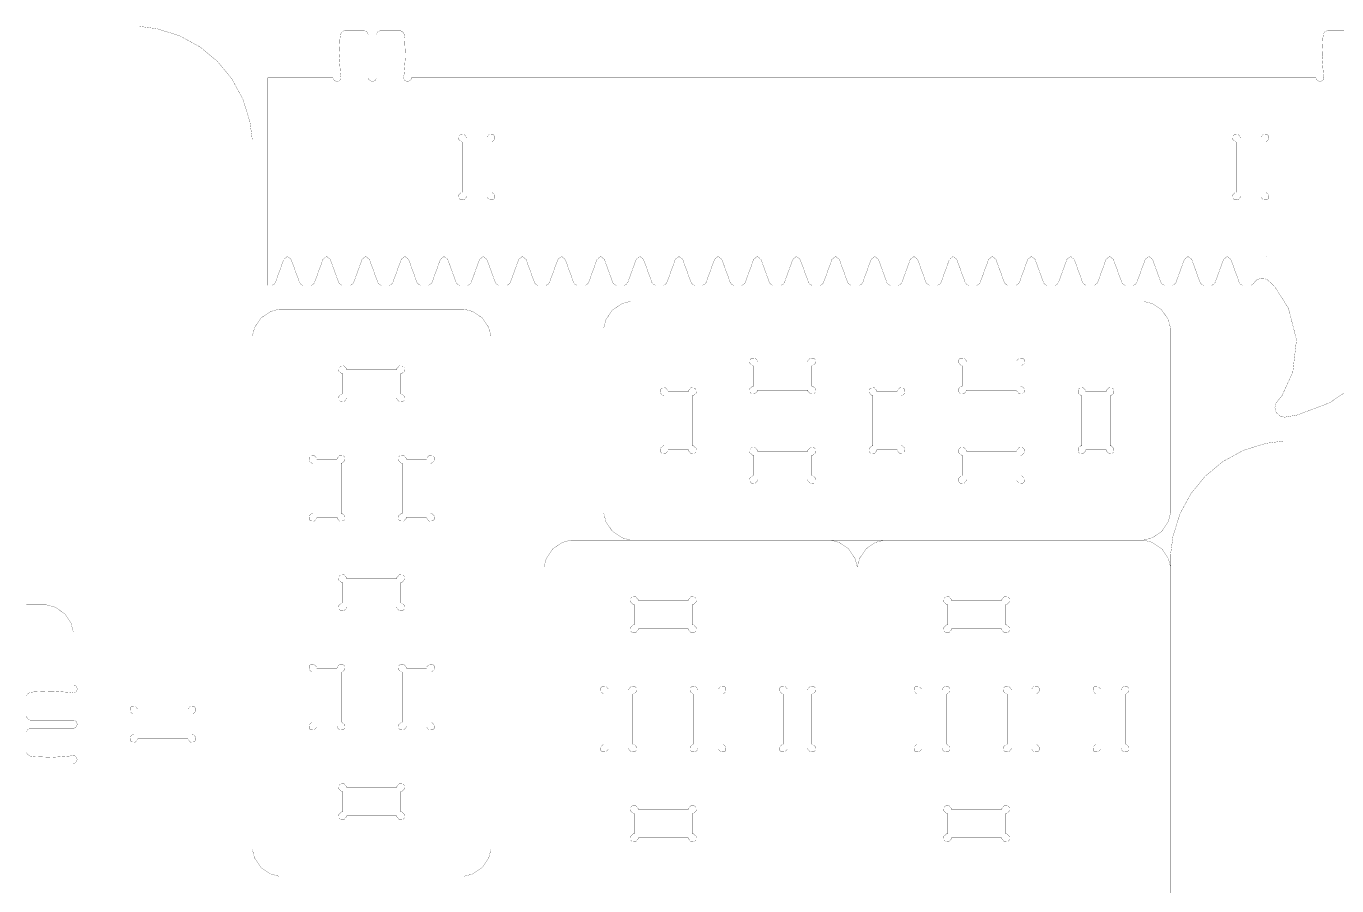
# Model space of a CAD drawing. Extents: x 0.1 to 11.9, y 0.1 to 11.9.
# Drawn here: x 0.07 to 5.56, y 8.31 to 11.91 of the extents above; entities that cross this region are included whole.
import ezdxf

# ---------------------------------------------------------------- set-up
doc = ezdxf.new("R2010")
doc.units = 0
doc.layers.get('0').update_dxf_attribs({"linetype": 'CONTINUOUS'})

msp = doc.modelspace()

# ---------------------------------------------------------------- linework, layer by layer
at = {"color": 1, "const_width": 0.00084}
for points in [[(0.067383, 11.911), (0.514214, 11.911)], [(0.067383, 11.911), (0.067383, 9.48828)], [(1.01421, 11.411), (1.01421, 11.4362), (1.00402, 11.5118), (0.974881, 11.6056), (0.928819, 11.6906), (0.867731, 11.7646), (0.793728, 11.8256), (0.708822, 11.8717), (0.614963, 11.9009), (0.539387, 11.911), (0.514214, 11.911)], [(1.38596, 11.6963), (1.38357, 11.7112), (1.37815, 11.7861), (1.38146, 11.8611), (1.38346, 11.876)], [(1.38346, 11.876), (1.38379, 11.8785), (1.38997, 11.8882), (1.39968, 11.8931), (1.40294, 11.8931)], [(1.48047, 11.8931), (1.40294, 11.8931)], [(1.48047, 11.8931), (1.48394, 11.8931), (1.49436, 11.8874), (1.50011, 11.877), (1.50011, 11.8734)], [(1.50011, 11.6963), (1.50011, 11.8734)], [(1.53358, 11.8734), (1.53358, 11.877), (1.53933, 11.8874), (1.54975, 11.8931), (1.55328, 11.8931)], [(1.53358, 11.6963), (1.53358, 11.8734)], [(1.55328, 11.8931), (1.63075, 11.8931)], [(1.63075, 11.8931), (1.63396, 11.8931), (1.64372, 11.8882), (1.64996, 11.8785), (1.65028, 11.876)], [(1.65028, 11.876), (1.65224, 11.8611), (1.65554, 11.7861), (1.65018, 11.7112), (1.64779, 11.6963)], [(5.50364, 11.6963), (5.50125, 11.7112), (5.49582, 11.7861), (5.49914, 11.8611), (5.50114, 11.876)], [(5.50114, 11.876), (5.50146, 11.8785), (5.50765, 11.8882), (5.51742, 11.8931), (5.52067, 11.8931)], [(5.59814, 11.8931), (5.52067, 11.8931)], [(1.07937, 10.8261), (1.07937, 11.6963)], [(1.07937, 11.6963), (1.35248, 11.6963)], [(1.38596, 11.6963), (1.38596, 11.6932), (1.3807, 11.6837), (1.36919, 11.6796), (1.35769, 11.6837), (1.35248, 11.6932), (1.35248, 11.6963)], [(1.53358, 11.6963), (1.53358, 11.6932), (1.52832, 11.6837), (1.51682, 11.6796), (1.50532, 11.6837), (1.50011, 11.6932), (1.50011, 11.6963)], [(1.68126, 11.6963), (1.68126, 11.6932), (1.676, 11.6837), (1.6645, 11.6796), (1.653, 11.6837), (1.64779, 11.6932), (1.64779, 11.6963)], [(1.68126, 11.6963), (5.47017, 11.6963)], [(5.50364, 11.6963), (5.50364, 11.6932), (5.49837, 11.6838), (5.48687, 11.6796), (5.47537, 11.6838), (5.47017, 11.6932), (5.47017, 11.6963)], [(1.89481, 11.4266), (1.8909, 11.4266), (1.87935, 11.437), (1.88032, 11.4525), (1.88297, 11.4551), (1.88558, 11.4578), (1.90121, 11.4588), (1.91157, 11.4472), (1.91157, 11.4433)], [(1.89481, 11.4266), (1.89481, 11.216)], [(1.91157, 11.4433), (1.99718, 11.4433)], [(1.99718, 11.4433), (1.99718, 11.4472), (2.00749, 11.4588), (2.02311, 11.4578), (2.02576, 11.4551), (2.02838, 11.4525), (2.02935, 11.437), (2.01774, 11.4266), (2.01389, 11.4266)], [(2.01389, 11.4266), (2.01389, 11.216)], [(5.13747, 11.4266), (5.13357, 11.4266), (5.12201, 11.437), (5.12299, 11.4525), (5.12565, 11.4551), (5.12825, 11.4578), (5.14388, 11.4588), (5.15424, 11.4472), (5.15424, 11.4433)], [(5.13747, 11.4266), (5.13747, 11.216)], [(5.15424, 11.4433), (5.23986, 11.4433)], [(5.23986, 11.4433), (5.23986, 11.4472), (5.25017, 11.4588), (5.26579, 11.4578), (5.26844, 11.4551), (5.27106, 11.4525), (5.27203, 11.437), (5.26042, 11.4266), (5.25657, 11.4266)], [(5.25657, 11.4266), (5.25657, 11.216)], [(1.01421, 7.88444), (1.01421, 11.411)], [(1.91157, 11.1992), (1.91157, 11.1954), (1.90121, 11.1838), (1.88558, 11.1848), (1.88297, 11.1874), (1.88032, 11.1901), (1.87935, 11.2057), (1.8909, 11.216), (1.89481, 11.216)], [(2.01389, 11.216), (2.01774, 11.216), (2.02935, 11.2057), (2.02838, 11.1901), (2.02576, 11.1874), (2.02311, 11.1848), (2.00749, 11.1838), (1.99718, 11.1954), (1.99718, 11.1992)], [(5.15424, 11.1992), (5.15424, 11.1954), (5.14388, 11.1838), (5.12825, 11.1848), (5.12565, 11.1874), (5.12299, 11.1901), (5.12201, 11.2057), (5.13357, 11.216), (5.13747, 11.216)], [(5.25657, 11.216), (5.26042, 11.216), (5.27203, 11.2057), (5.27106, 11.1901), (5.26844, 11.1874), (5.26579, 11.1848), (5.25017, 11.1838), (5.23986, 11.1954), (5.23986, 11.1992)], [(1.91157, 11.1992), (1.99718, 11.1992)], [(5.15424, 11.1992), (5.23986, 11.1992)], [(1.11111, 10.839), (1.1454, 10.9333)], [(1.1454, 10.9333), (1.146, 10.9351), (1.15956, 10.9459), (1.1614, 10.9461)], [(1.1614, 10.9461), (1.16319, 10.9459), (1.1767, 10.9351), (1.17735, 10.9333)], [(1.2117, 10.839), (1.17735, 10.9333)], [(1.27512, 10.839), (1.30946, 10.9333)], [(1.30946, 10.9333), (1.31006, 10.9351), (1.32357, 10.9459), (1.32541, 10.9461)], [(1.32541, 10.9461), (1.3272, 10.9459), (1.34077, 10.9351), (1.34142, 10.9333)], [(1.37571, 10.839), (1.34142, 10.9333)], [(1.43918, 10.839), (1.47347, 10.9333)], [(1.47347, 10.9333), (1.47407, 10.9351), (1.48763, 10.9459), (1.48947, 10.9461)], [(1.48947, 10.9461), (1.49126, 10.9459), (1.50478, 10.9351), (1.50543, 10.9333)], [(1.53976, 10.839), (1.50543, 10.9333)], [(1.60325, 10.839), (1.63753, 10.9333)], [(1.63753, 10.9333), (1.63813, 10.9351), (1.65169, 10.9459), (1.65354, 10.9461)], [(1.65354, 10.9461), (1.65533, 10.9459), (1.66883, 10.9351), (1.66949, 10.9333)], [(1.70383, 10.839), (1.66949, 10.9333)], [(1.76725, 10.839), (1.8016, 10.9333)], [(1.8016, 10.9333), (1.80219, 10.9351), (1.81569, 10.9459), (1.81754, 10.9461)], [(1.81754, 10.9461), (1.81933, 10.9459), (1.8329, 10.9351), (1.83356, 10.9333)], [(1.86783, 10.839), (1.83356, 10.9333)], [(1.93132, 10.839), (1.9656, 10.9333)], [(1.9656, 10.9333), (1.96619, 10.9351), (1.97976, 10.9459), (1.98161, 10.9461)], [(1.98161, 10.9461), (1.9834, 10.9459), (1.9969, 10.9351), (1.99756, 10.9333)], [(2.0319, 10.839), (1.99756, 10.9333)], [(2.09532, 10.839), (2.12967, 10.9333)], [(2.12967, 10.9333), (2.13026, 10.9351), (2.14378, 10.9459), (2.14561, 10.9461)], [(2.14561, 10.9461), (2.1474, 10.9459), (2.16097, 10.9351), (2.16162, 10.9333)], [(2.1959, 10.839), (2.16162, 10.9333)], [(2.25939, 10.839), (2.29372, 10.9333)], [(2.29372, 10.9333), (2.29432, 10.9351), (2.30783, 10.9459), (2.30968, 10.9461)], [(2.30968, 10.9461), (2.31147, 10.9459), (2.32503, 10.9351), (2.32568, 10.9333)], [(2.35997, 10.839), (2.32568, 10.9333)], [(2.42344, 10.839), (2.45774, 10.9333)], [(2.45774, 10.9333), (2.45833, 10.9351), (2.4719, 10.9459), (2.47374, 10.9461)], [(2.47374, 10.9461), (2.47553, 10.9459), (2.48904, 10.9351), (2.48969, 10.9333)], [(2.52403, 10.839), (2.48969, 10.9333)], [(2.58746, 10.839), (2.62181, 10.9333)], [(2.62181, 10.9333), (2.6224, 10.9351), (2.6359, 10.9459), (2.63775, 10.9461)], [(2.63775, 10.9461), (2.63954, 10.9459), (2.6531, 10.9351), (2.65375, 10.9333)], [(2.68804, 10.839), (2.65375, 10.9333)], [(2.75151, 10.839), (2.78581, 10.9333)], [(2.78581, 10.9333), (2.7864, 10.9351), (2.79997, 10.9459), (2.80181, 10.9461)], [(2.80181, 10.9461), (2.8036, 10.9459), (2.81711, 10.9351), (2.81776, 10.9333)], [(2.85211, 10.839), (2.81776, 10.9333)], [(2.91558, 10.839), (2.94988, 10.9333)], [(2.94988, 10.9333), (2.95047, 10.9351), (2.96403, 10.9459), (2.96588, 10.9461)], [(2.96588, 10.9461), (2.96767, 10.9459), (2.98118, 10.9351), (2.98182, 10.9333)], [(3.01617, 10.839), (2.98182, 10.9333)], [(3.07958, 10.839), (3.11393, 10.9333)], [(3.11393, 10.9333), (3.11453, 10.9351), (3.12804, 10.9459), (3.12989, 10.9461)], [(3.12989, 10.9461), (3.13167, 10.9459), (3.14524, 10.9351), (3.14589, 10.9333)], [(3.18018, 10.839), (3.14589, 10.9333)], [(3.24365, 10.839), (3.27794, 10.9333)], [(3.27794, 10.9333), (3.27854, 10.9351), (3.2921, 10.9459), (3.29394, 10.9461)], [(3.29394, 10.9461), (3.29574, 10.9459), (3.30925, 10.9351), (3.3099, 10.9333)], [(3.34424, 10.839), (3.3099, 10.9333)], [(3.40767, 10.839), (3.442, 10.9333)], [(3.442, 10.9333), (3.4426, 10.9351), (3.45611, 10.9459), (3.45796, 10.9461)], [(3.45796, 10.9461), (3.45975, 10.9459), (3.47331, 10.9351), (3.47396, 10.9333)], [(3.50825, 10.839), (3.47396, 10.9333)], [(3.57172, 10.839), (3.60601, 10.9333)], [(3.60601, 10.9333), (3.60661, 10.9351), (3.62017, 10.9459), (3.62201, 10.9461)], [(3.62201, 10.9461), (3.62381, 10.9459), (3.63737, 10.9351), (3.63803, 10.9333)], [(3.67231, 10.839), (3.63803, 10.9333)], [(3.73579, 10.839), (3.77007, 10.9333)], [(3.77007, 10.9333), (3.77067, 10.9351), (3.78424, 10.9459), (3.78608, 10.9461)], [(3.78608, 10.9461), (3.78787, 10.9459), (3.80138, 10.9351), (3.80203, 10.9333)], [(3.83637, 10.839), (3.80203, 10.9333)], [(3.89979, 10.839), (3.93414, 10.9333)], [(3.93414, 10.9333), (3.93474, 10.9351), (3.94824, 10.9459), (3.95008, 10.9461)], [(3.95008, 10.9461), (3.95188, 10.9459), (3.96544, 10.9351), (3.9661, 10.9333)], [(4.00038, 10.839), (3.9661, 10.9333)], [(4.06386, 10.839), (4.09814, 10.9333)], [(4.09814, 10.9333), (4.09874, 10.9351), (4.11231, 10.9459), (4.11415, 10.9461)], [(4.11415, 10.9461), (4.11594, 10.9459), (4.12944, 10.9351), (4.1301, 10.9333)], [(4.16444, 10.839), (4.1301, 10.9333)], [(4.22792, 10.839), (4.26221, 10.9333)], [(4.26221, 10.9333), (4.26281, 10.9351), (4.27636, 10.9459), (4.27821, 10.9461)], [(4.27821, 10.9461), (4.28, 10.9459), (4.29351, 10.9351), (4.29417, 10.9333)], [(4.3285, 10.839), (4.29417, 10.9333)], [(4.39193, 10.839), (4.42626, 10.9333)], [(4.42626, 10.9333), (4.42686, 10.9351), (4.44038, 10.9459), (4.44222, 10.9461)], [(4.44222, 10.9461), (4.44401, 10.9459), (4.45757, 10.9351), (4.45822, 10.9333)], [(4.49251, 10.839), (4.45822, 10.9333)], [(4.55599, 10.839), (4.59028, 10.9333)], [(4.59028, 10.9333), (4.59088, 10.9351), (4.60444, 10.9459), (4.60628, 10.9461)], [(4.60628, 10.9461), (4.60807, 10.9459), (4.62158, 10.9351), (4.62224, 10.9333)], [(4.65657, 10.839), (4.62224, 10.9333)], [(4.72, 10.839), (4.75435, 10.9333)], [(4.75435, 10.9333), (4.75493, 10.9351), (4.76844, 10.9459), (4.77029, 10.9461)], [(4.77029, 10.9461), (4.77208, 10.9459), (4.78564, 10.9351), (4.78629, 10.9333)], [(4.82058, 10.839), (4.78629, 10.9333)], [(4.88406, 10.839), (4.91835, 10.9333)], [(4.91835, 10.9333), (4.91894, 10.9351), (4.93251, 10.9459), (4.93435, 10.9461)], [(4.93435, 10.9461), (4.93614, 10.9459), (4.94971, 10.9351), (4.95036, 10.9333)], [(4.98465, 10.839), (4.95036, 10.9333)], [(5.04812, 10.839), (5.08242, 10.9333)], [(5.08242, 10.9333), (5.08301, 10.9351), (5.09657, 10.9459), (5.09842, 10.9461)], [(5.09842, 10.9461), (5.10021, 10.9459), (5.11372, 10.9351), (5.11436, 10.9333)], [(5.14871, 10.839), (5.11436, 10.9333)], [(5.2609, 10.9459), (5.2609, 10.9463)], [(5.2609, 10.9459), (5.26124, 10.946), (5.264, 10.9463), (5.26497, 10.9463)], [(5.2609, 10.9463), (5.26497, 10.9463)], [(1.09261, 10.8261), (1.07937, 10.8261)], [(1.11111, 10.839), (1.11041, 10.8371), (1.1039, 10.8297), (1.09543, 10.8261), (1.09261, 10.8261)], [(1.2302, 10.8261), (1.22732, 10.8261), (1.21886, 10.8297), (1.2124, 10.8371), (1.2117, 10.839)], [(1.25662, 10.8261), (1.2302, 10.8261)], [(1.27512, 10.839), (1.27441, 10.8371), (1.2679, 10.8297), (1.25944, 10.8261), (1.25662, 10.8261)], [(1.39421, 10.8261), (1.39139, 10.8261), (1.38292, 10.8297), (1.37641, 10.8371), (1.37571, 10.839)], [(1.42068, 10.8261), (1.39421, 10.8261)], [(1.43918, 10.839), (1.43847, 10.8371), (1.43197, 10.8297), (1.4235, 10.8261), (1.42068, 10.8261)], [(1.55826, 10.8261), (1.55539, 10.8261), (1.54693, 10.8297), (1.54047, 10.8371), (1.53976, 10.839)], [(1.58475, 10.8261), (1.55826, 10.8261)], [(1.60325, 10.839), (1.60249, 10.8371), (1.59597, 10.8297), (1.58751, 10.8261), (1.58475, 10.8261)], [(1.72233, 10.8261), (1.71946, 10.8261), (1.71099, 10.8297), (1.70454, 10.8371), (1.70383, 10.839)], [(1.74875, 10.8261), (1.72233, 10.8261)], [(1.76725, 10.839), (1.76654, 10.8371), (1.76004, 10.8297), (1.75157, 10.8261), (1.74875, 10.8261)], [(1.88633, 10.8261), (1.88351, 10.8261), (1.87506, 10.8297), (1.86854, 10.8371), (1.86783, 10.839)], [(1.91282, 10.8261), (1.88633, 10.8261)], [(1.93132, 10.839), (1.93061, 10.8371), (1.9241, 10.8297), (1.91564, 10.8261), (1.91282, 10.8261)], [(2.0504, 10.8261), (2.04753, 10.8261), (2.03907, 10.8297), (2.03261, 10.8371), (2.0319, 10.839)], [(2.07682, 10.8261), (2.0504, 10.8261)], [(2.09532, 10.839), (2.09463, 10.8371), (2.08811, 10.8297), (2.07964, 10.8261), (2.07682, 10.8261)], [(2.21442, 10.8261), (2.21158, 10.8261), (2.20313, 10.8297), (2.19661, 10.8371), (2.1959, 10.839)], [(2.24089, 10.8261), (2.21442, 10.8261)], [(2.25939, 10.839), (2.25868, 10.8371), (2.25217, 10.8297), (2.24371, 10.8261), (2.24089, 10.8261)], [(2.37847, 10.8261), (2.3756, 10.8261), (2.36714, 10.8297), (2.36068, 10.8371), (2.35997, 10.839)], [(2.40494, 10.8261), (2.37847, 10.8261)], [(2.42344, 10.839), (2.42275, 10.8371), (2.41624, 10.8297), (2.40776, 10.8261), (2.40494, 10.8261)], [(2.54254, 10.8261), (2.53965, 10.8261), (2.53119, 10.8297), (2.52474, 10.8371), (2.52403, 10.839)], [(2.56896, 10.8261), (2.54254, 10.8261)], [(2.58746, 10.839), (2.58675, 10.8371), (2.58024, 10.8297), (2.57178, 10.8261), (2.56896, 10.8261)], [(2.70654, 10.8261), (2.70372, 10.8261), (2.69526, 10.8297), (2.68875, 10.8371), (2.68804, 10.839)], [(2.73301, 10.8261), (2.70654, 10.8261)], [(2.75151, 10.839), (2.75082, 10.8371), (2.74431, 10.8297), (2.73583, 10.8261), (2.73301, 10.8261)], [(2.87061, 10.8261), (2.86774, 10.8261), (2.85926, 10.8297), (2.85281, 10.8371), (2.85211, 10.839)], [(2.89708, 10.8261), (2.87061, 10.8261)], [(2.91558, 10.839), (2.91482, 10.8371), (2.90831, 10.8297), (2.89985, 10.8261), (2.89708, 10.8261)], [(3.03461, 10.8261), (3.03179, 10.8261), (3.02333, 10.8297), (3.01687, 10.8371), (3.01617, 10.839)], [(3.06108, 10.8261), (3.03461, 10.8261)], [(3.07958, 10.839), (3.07889, 10.8371), (3.07238, 10.8297), (3.06392, 10.8261), (3.06108, 10.8261)], [(3.19868, 10.8261), (3.19586, 10.8261), (3.18739, 10.8297), (3.18087, 10.8371), (3.18018, 10.839)], [(3.22515, 10.8261), (3.19868, 10.8261)], [(3.24365, 10.839), (3.24294, 10.8371), (3.23643, 10.8297), (3.22797, 10.8261), (3.22515, 10.8261)], [(3.36274, 10.8261), (3.35986, 10.8261), (3.3514, 10.8297), (3.34494, 10.8371), (3.34424, 10.839)], [(3.38917, 10.8261), (3.36274, 10.8261)], [(3.40767, 10.839), (3.40696, 10.8371), (3.40044, 10.8297), (3.39199, 10.8261), (3.38917, 10.8261)], [(3.52675, 10.8261), (3.52393, 10.8261), (3.51546, 10.8297), (3.50896, 10.8371), (3.50825, 10.839)], [(3.55322, 10.8261), (3.52675, 10.8261)], [(3.57172, 10.839), (3.57101, 10.8371), (3.56451, 10.8297), (3.55604, 10.8261), (3.55322, 10.8261)], [(3.69081, 10.8261), (3.68793, 10.8261), (3.67947, 10.8297), (3.67301, 10.8371), (3.67231, 10.839)], [(3.71729, 10.8261), (3.69081, 10.8261)], [(3.73579, 10.839), (3.73503, 10.8371), (3.72851, 10.8297), (3.72006, 10.8261), (3.71729, 10.8261)], [(3.85487, 10.8261), (3.852, 10.8261), (3.84353, 10.8297), (3.83708, 10.8371), (3.83637, 10.839)], [(3.88129, 10.8261), (3.85487, 10.8261)], [(3.89979, 10.839), (3.89908, 10.8371), (3.89258, 10.8297), (3.88411, 10.8261), (3.88129, 10.8261)], [(4.01888, 10.8261), (4.01606, 10.8261), (4.0076, 10.8297), (4.00108, 10.8371), (4.00038, 10.839)], [(4.04536, 10.8261), (4.01888, 10.8261)], [(4.06386, 10.839), (4.06315, 10.8371), (4.05664, 10.8297), (4.04818, 10.8261), (4.04536, 10.8261)], [(4.18294, 10.8261), (4.18007, 10.8261), (4.1716, 10.8297), (4.16515, 10.8371), (4.16444, 10.839)], [(4.20942, 10.8261), (4.18294, 10.8261)], [(4.22792, 10.839), (4.22715, 10.8371), (4.22065, 10.8297), (4.21218, 10.8261), (4.20942, 10.8261)], [(4.34694, 10.8261), (4.34413, 10.8261), (4.33567, 10.8297), (4.32921, 10.8371), (4.3285, 10.839)], [(4.37343, 10.8261), (4.34694, 10.8261)], [(4.39193, 10.839), (4.39122, 10.8371), (4.38471, 10.8297), (4.37625, 10.8261), (4.37343, 10.8261)], [(4.51101, 10.8261), (4.50819, 10.8261), (4.49972, 10.8297), (4.49322, 10.8371), (4.49251, 10.839)], [(4.53749, 10.8261), (4.51101, 10.8261)], [(4.55599, 10.839), (4.55528, 10.8371), (4.54878, 10.8297), (4.54031, 10.8261), (4.53749, 10.8261)], [(4.67507, 10.8261), (4.67219, 10.8261), (4.66374, 10.8297), (4.65728, 10.8371), (4.65657, 10.839)], [(4.7015, 10.8261), (4.67507, 10.8261)], [(4.72, 10.839), (4.71929, 10.8371), (4.71278, 10.8297), (4.70432, 10.8261), (4.7015, 10.8261)], [(4.83908, 10.8261), (4.83626, 10.8261), (4.82781, 10.8297), (4.82129, 10.8371), (4.82058, 10.839)], [(4.86556, 10.8261), (4.83908, 10.8261)], [(4.88406, 10.839), (4.88336, 10.8371), (4.87685, 10.8297), (4.86838, 10.8261), (4.86556, 10.8261)], [(5.00315, 10.8261), (5.00028, 10.8261), (4.99181, 10.8297), (4.98535, 10.8371), (4.98465, 10.839)], [(5.02962, 10.8261), (5.00315, 10.8261)], [(5.04812, 10.839), (5.04736, 10.8371), (5.04085, 10.8297), (5.03239, 10.8261), (5.02962, 10.8261)], [(5.16721, 10.8261), (5.16433, 10.8261), (5.15587, 10.8297), (5.14942, 10.8371), (5.14871, 10.839)], [(5.19363, 10.8261), (5.16721, 10.8261)], [(5.21072, 10.836), (5.20985, 10.8345), (5.19764, 10.8261), (5.19363, 10.8261)], [(5.21072, 10.836), (5.21289, 10.8398), (5.22299, 10.8492), (5.23904, 10.8554), (5.25624, 10.8542), (5.26867, 10.8482), (5.27186, 10.8452)], [(5.27186, 10.8452), (5.2971, 10.8216), (5.35471, 10.731), (5.38883, 10.5987), (5.37326, 10.4631), (5.32872, 10.3655), (5.30701, 10.3385)], [(5.88385, 10.7634), (5.87099, 10.7174), (5.80615, 10.5866), (5.68474, 10.4411), (5.528, 10.3347), (5.39144, 10.2832), (5.3444, 10.275)], [(1.13921, 10.7264), (1.12701, 10.7264), (1.09055, 10.7166), (1.05084, 10.6898), (1.02403, 10.6501), (1.01421, 10.6136), (1.01421, 10.6014)], [(1.13921, 10.7264), (1.88921, 10.7264)], [(2.01421, 10.6014), (2.01421, 10.6136), (2.00439, 10.6501), (1.9776, 10.6898), (1.93787, 10.7166), (1.90136, 10.7264), (1.88921, 10.7264)], [(2.61117, 10.7594), (2.59896, 10.7594), (2.5625, 10.7496), (2.52279, 10.7228), (2.49599, 10.6831), (2.48617, 10.6467), (2.48617, 10.6344)], [(2.61117, 10.7594), (4.73617, 10.7594)], [(4.86117, 10.6344), (4.86117, 10.6467), (4.85135, 10.6831), (4.82454, 10.7228), (4.78483, 10.7496), (4.74832, 10.7594), (4.73617, 10.7594)], [(2.01421, 8.4764), (2.01421, 10.6014)], [(2.48617, 10.6344), (2.48617, 9.88444)], [(4.86117, 10.6344), (4.86117, 9.88444)], [(1.4089, 10.4734), (1.4089, 10.4773), (1.39854, 10.4889), (1.38292, 10.4879), (1.38032, 10.4852), (1.37766, 10.4826), (1.37668, 10.4671), (1.38829, 10.4567), (1.39219, 10.4567)], [(1.63629, 10.4567), (1.64014, 10.4567), (1.65169, 10.4671), (1.65072, 10.4826), (1.64811, 10.4852), (1.64546, 10.4879), (1.62983, 10.4889), (1.61951, 10.4773), (1.61951, 10.4734)], [(3.13086, 10.5065), (3.13086, 10.5104), (3.1205, 10.522), (3.10487, 10.5209), (3.10226, 10.5183), (3.09961, 10.5157), (3.09864, 10.5001), (3.11025, 10.4898), (3.11415, 10.4898)], [(3.11415, 10.4898), (3.11415, 10.4041)], [(3.34147, 10.5065), (3.13086, 10.5065)], [(3.35824, 10.4898), (3.36208, 10.4898), (3.37364, 10.5001), (3.37267, 10.5157), (3.37007, 10.5183), (3.3674, 10.5209), (3.35178, 10.522), (3.34147, 10.5104), (3.34147, 10.5065)], [(3.35824, 10.4898), (3.35824, 10.4041)], [(4.00586, 10.5065), (4.00586, 10.5104), (3.9955, 10.522), (3.97987, 10.5209), (3.97726, 10.5183), (3.97461, 10.5157), (3.97364, 10.5001), (3.98525, 10.4898), (3.98915, 10.4898)], [(3.98915, 10.4898), (3.98915, 10.4041)], [(4.21647, 10.5065), (4.00586, 10.5065)], [(4.23324, 10.4898), (4.23708, 10.4898), (4.24864, 10.5001), (4.24767, 10.5157), (4.24507, 10.5183), (4.2424, 10.5209), (4.22678, 10.522), (4.21647, 10.5104), (4.21647, 10.5065)], [(4.23324, 10.4898), (4.23324, 10.4041)], [(1.39219, 10.4567), (1.39219, 10.3711)], [(1.61951, 10.4734), (1.4089, 10.4734)], [(1.63629, 10.4567), (1.63629, 10.3711)], [(2.75586, 10.3815), (2.75586, 10.3854), (2.7455, 10.397), (2.72987, 10.3959), (2.72726, 10.3933), (2.72461, 10.3907), (2.72364, 10.3751), (2.73525, 10.3648), (2.73915, 10.3648)], [(2.84147, 10.3815), (2.75586, 10.3815)], [(2.85824, 10.3648), (2.86208, 10.3648), (2.87364, 10.3751), (2.87267, 10.3907), (2.87007, 10.3933), (2.8674, 10.3959), (2.85178, 10.397), (2.84147, 10.3854), (2.84147, 10.3815)], [(3.11415, 10.4041), (3.11025, 10.4041), (3.09864, 10.3938), (3.09961, 10.3782), (3.10226, 10.3755), (3.10487, 10.3729), (3.1205, 10.372), (3.13086, 10.3835), (3.13086, 10.3874)], [(3.34147, 10.3874), (3.13086, 10.3874)], [(3.34147, 10.3874), (3.34147, 10.3835), (3.35178, 10.372), (3.3674, 10.3729), (3.37007, 10.3755), (3.37267, 10.3782), (3.37364, 10.3938), (3.36208, 10.4041), (3.35824, 10.4041)], [(3.63086, 10.3815), (3.63086, 10.3854), (3.6205, 10.397), (3.60487, 10.3959), (3.60226, 10.3933), (3.59961, 10.3907), (3.59864, 10.3751), (3.61025, 10.3648), (3.61415, 10.3648)], [(3.71647, 10.3815), (3.63086, 10.3815)], [(3.73324, 10.3648), (3.73708, 10.3648), (3.74864, 10.3751), (3.74767, 10.3907), (3.74507, 10.3933), (3.7424, 10.3959), (3.72678, 10.397), (3.71647, 10.3854), (3.71647, 10.3815)], [(3.98915, 10.4041), (3.98525, 10.4041), (3.97364, 10.3938), (3.97461, 10.3782), (3.97726, 10.3755), (3.97987, 10.3729), (3.9955, 10.372), (4.00586, 10.3835), (4.00586, 10.3874)], [(4.21647, 10.3874), (4.00586, 10.3874)], [(4.21647, 10.3874), (4.21647, 10.3835), (4.22678, 10.372), (4.2424, 10.3729), (4.24507, 10.3755), (4.24767, 10.3782), (4.24864, 10.3938), (4.23708, 10.4041), (4.23324, 10.4041)], [(4.50586, 10.3815), (4.50586, 10.3854), (4.4955, 10.397), (4.47987, 10.3959), (4.47726, 10.3933), (4.47461, 10.3907), (4.47364, 10.3751), (4.48525, 10.3648), (4.48915, 10.3648)], [(4.59147, 10.3815), (4.50586, 10.3815)], [(4.60824, 10.3648), (4.61208, 10.3648), (4.62364, 10.3751), (4.62267, 10.3907), (4.62007, 10.3933), (4.6174, 10.3959), (4.60178, 10.397), (4.59147, 10.3854), (4.59147, 10.3815)], [(1.39219, 10.3711), (1.38829, 10.3711), (1.37668, 10.3608), (1.37766, 10.3452), (1.38032, 10.3425), (1.38292, 10.3399), (1.39854, 10.3389), (1.4089, 10.3505), (1.4089, 10.3543)], [(1.61951, 10.3543), (1.4089, 10.3543)], [(1.61951, 10.3543), (1.61951, 10.3505), (1.62983, 10.3389), (1.64546, 10.3399), (1.64811, 10.3425), (1.65072, 10.3452), (1.65169, 10.3608), (1.64014, 10.3711), (1.63629, 10.3711)], [(2.73915, 10.1541), (2.73915, 10.3648)], [(2.85824, 10.1541), (2.85824, 10.3648)], [(3.61415, 10.1541), (3.61415, 10.3648)], [(3.73324, 10.1541), (3.73324, 10.3648)], [(4.48915, 10.1541), (4.48915, 10.3648)], [(4.60824, 10.1541), (4.60824, 10.3648)], [(5.3444, 10.275), (5.33865, 10.274), (5.32021, 10.2783), (5.30371, 10.2938), (5.29818, 10.3158), (5.30339, 10.334), (5.30701, 10.3385)], [(4.86117, 9.67464), (4.86117, 9.69987), (4.87131, 9.77544), (4.90044, 9.86931), (4.9465, 9.95421), (5.0076, 10.0282), (5.0816, 10.0893), (5.1665, 10.1354), (5.26036, 10.1645), (5.33594, 10.1746), (5.36117, 10.1746)], [(5.808, 10.1746), (5.36117, 10.1746)], [(1.28391, 10.0984), (1.28391, 10.1023), (1.27355, 10.1139), (1.25792, 10.1129), (1.25532, 10.1102), (1.25266, 10.1076), (1.25168, 10.0921), (1.26329, 10.0817), (1.2672, 10.0817)], [(1.38628, 10.0817), (1.39014, 10.0817), (1.40169, 10.0921), (1.40072, 10.1076), (1.39811, 10.1102), (1.39546, 10.1129), (1.37983, 10.1139), (1.36952, 10.1023), (1.36952, 10.0984)], [(1.6589, 10.0984), (1.6589, 10.1023), (1.64854, 10.1139), (1.63292, 10.1129), (1.63032, 10.1102), (1.62765, 10.1076), (1.62668, 10.0921), (1.63829, 10.0817), (1.64219, 10.0817)], [(1.76129, 10.0817), (1.76514, 10.0817), (1.77669, 10.0921), (1.77572, 10.1076), (1.77311, 10.1102), (1.77046, 10.1129), (1.75483, 10.1139), (1.74451, 10.1023), (1.74451, 10.0984)], [(2.73915, 10.1541), (2.73525, 10.1541), (2.72364, 10.1438), (2.72461, 10.1282), (2.72726, 10.1255), (2.72987, 10.1229), (2.7455, 10.122), (2.75586, 10.1335), (2.75586, 10.1374)], [(2.84147, 10.1374), (2.75586, 10.1374)], [(2.84147, 10.1374), (2.84147, 10.1335), (2.85178, 10.122), (2.8674, 10.1229), (2.87007, 10.1255), (2.87267, 10.1282), (2.87364, 10.1438), (2.86208, 10.1541), (2.85824, 10.1541)], [(3.13086, 10.1315), (3.13086, 10.1354), (3.1205, 10.147), (3.10487, 10.1459), (3.10226, 10.1433), (3.09961, 10.1407), (3.09864, 10.1251), (3.11025, 10.1148), (3.11415, 10.1148)], [(3.11415, 10.1148), (3.11415, 10.0291)], [(3.34147, 10.1315), (3.13086, 10.1315)], [(3.35824, 10.1148), (3.36208, 10.1148), (3.37364, 10.1251), (3.37267, 10.1407), (3.37007, 10.1433), (3.3674, 10.1459), (3.35178, 10.147), (3.34147, 10.1354), (3.34147, 10.1315)], [(3.35824, 10.1148), (3.35824, 10.0291)], [(3.61415, 10.1541), (3.61025, 10.1541), (3.59864, 10.1438), (3.59961, 10.1282), (3.60226, 10.1255), (3.60487, 10.1229), (3.6205, 10.122), (3.63086, 10.1335), (3.63086, 10.1374)], [(3.71647, 10.1374), (3.63086, 10.1374)], [(3.71647, 10.1374), (3.71647, 10.1335), (3.72678, 10.122), (3.7424, 10.1229), (3.74507, 10.1255), (3.74767, 10.1282), (3.74864, 10.1438), (3.73708, 10.1541), (3.73324, 10.1541)], [(4.00586, 10.1315), (4.00586, 10.1354), (3.9955, 10.147), (3.97987, 10.1459), (3.97726, 10.1433), (3.97461, 10.1407), (3.97364, 10.1251), (3.98525, 10.1148), (3.98915, 10.1148)], [(3.98915, 10.1148), (3.98915, 10.0291)], [(4.21647, 10.1315), (4.00586, 10.1315)], [(4.23324, 10.1148), (4.23708, 10.1148), (4.24864, 10.1251), (4.24767, 10.1407), (4.24507, 10.1433), (4.2424, 10.1459), (4.22678, 10.147), (4.21647, 10.1354), (4.21647, 10.1315)], [(4.23324, 10.1148), (4.23324, 10.0291)], [(4.48915, 10.1541), (4.48525, 10.1541), (4.47364, 10.1438), (4.47461, 10.1282), (4.47726, 10.1255), (4.47987, 10.1229), (4.4955, 10.122), (4.50586, 10.1335), (4.50586, 10.1374)], [(4.59147, 10.1374), (4.50586, 10.1374)], [(4.59147, 10.1374), (4.59147, 10.1335), (4.60178, 10.122), (4.6174, 10.1229), (4.62007, 10.1255), (4.62267, 10.1282), (4.62364, 10.1438), (4.61208, 10.1541), (4.60824, 10.1541)], [(1.2672, 10.0817), (1.2672, 9.8711)], [(1.28391, 10.0984), (1.36952, 10.0984)], [(1.38628, 10.0817), (1.38628, 9.8711)], [(1.64219, 10.0817), (1.64219, 9.8711)], [(1.6589, 10.0984), (1.74451, 10.0984)], [(1.76129, 10.0817), (1.76129, 9.8711)], [(3.11415, 10.0291), (3.11025, 10.0291), (3.09864, 10.0188), (3.09961, 10.0032), (3.10226, 10.0005), (3.10487, 9.99794), (3.1205, 9.99696), (3.13086, 10.0085), (3.13086, 10.0124)], [(3.34147, 10.0124), (3.13086, 10.0124)], [(3.34147, 10.0124), (3.34147, 10.0085), (3.35178, 9.99696), (3.3674, 9.99794), (3.37007, 10.0005), (3.37267, 10.0032), (3.37364, 10.0188), (3.36208, 10.0291), (3.35824, 10.0291)], [(3.98915, 10.0291), (3.98525, 10.0291), (3.97364, 10.0188), (3.97461, 10.0032), (3.97726, 10.0005), (3.97987, 9.99794), (3.9955, 9.99696), (4.00586, 10.0085), (4.00586, 10.0124)], [(4.21647, 10.0124), (4.00586, 10.0124)], [(4.21647, 10.0124), (4.21647, 10.0085), (4.22678, 9.99696), (4.2424, 9.99794), (4.24507, 10.0005), (4.24767, 10.0032), (4.24864, 10.0188), (4.23708, 10.0291), (4.23324, 10.0291)], [(2.48617, 9.88444), (2.48617, 9.87229), (2.49599, 9.83578), (2.52279, 9.79606), (2.5625, 9.76926), (2.59896, 9.75944), (2.61117, 9.75944)], [(4.73617, 9.75944), (4.74832, 9.75944), (4.78483, 9.76926), (4.82454, 9.79606), (4.85135, 9.83578), (4.86117, 9.87229), (4.86117, 9.88444)], [(1.2672, 9.8711), (1.26329, 9.8711), (1.25168, 9.86079), (1.25266, 9.84517), (1.25532, 9.8425), (1.25792, 9.8399), (1.27355, 9.83892), (1.28391, 9.85047), (1.28391, 9.85433)], [(1.28391, 9.85433), (1.36952, 9.85433)], [(1.36952, 9.85433), (1.36952, 9.85047), (1.37983, 9.83892), (1.39546, 9.8399), (1.39811, 9.8425), (1.40072, 9.84517), (1.40169, 9.86079), (1.39014, 9.8711), (1.38628, 9.8711)], [(1.64219, 9.8711), (1.63829, 9.8711), (1.62668, 9.86079), (1.62765, 9.84517), (1.63032, 9.8425), (1.63292, 9.8399), (1.64854, 9.83892), (1.6589, 9.85047), (1.6589, 9.85433)], [(1.6589, 9.85433), (1.74451, 9.85433)], [(1.74451, 9.85433), (1.74451, 9.85047), (1.75483, 9.83892), (1.77046, 9.8399), (1.77311, 9.8425), (1.77572, 9.84517), (1.77669, 9.86079), (1.76514, 9.8711), (1.76129, 9.8711)], [(2.36117, 9.75944), (2.34896, 9.75944), (2.3125, 9.74963), (2.27279, 9.72282), (2.24599, 9.68311), (2.23617, 9.64665), (2.23617, 9.63444)], [(2.36117, 9.75944), (2.61117, 9.75944)], [(2.61117, 9.75944), (4.73617, 9.75944)], [(3.54867, 9.63444), (3.54867, 9.64665), (3.53885, 9.68311), (3.51204, 9.72282), (3.47233, 9.74963), (3.43582, 9.75944), (3.42367, 9.75944)], [(3.67367, 9.75944), (3.66146, 9.75944), (3.625, 9.74963), (3.58529, 9.72282), (3.55849, 9.68311), (3.54867, 9.64665), (3.54867, 9.63444)], [(4.86117, 9.63444), (4.86117, 9.64665), (4.85135, 9.68311), (4.82454, 9.72282), (4.78483, 9.74963), (4.74832, 9.75944), (4.73617, 9.75944)], [(4.86117, 6.14811), (4.86117, 9.67464)], [(1.4089, 9.59842), (1.4089, 9.60232), (1.39854, 9.61393), (1.38292, 9.6129), (1.38032, 9.61025), (1.37766, 9.60764), (1.37668, 9.59207), (1.38829, 9.58171), (1.39219, 9.58171)], [(1.63629, 9.58171), (1.64014, 9.58171), (1.65169, 9.59207), (1.65072, 9.60764), (1.64811, 9.61025), (1.64546, 9.6129), (1.62983, 9.61393), (1.61951, 9.60232), (1.61951, 9.59842)], [(2.23617, 9.63444), (2.23617, 7.50944)], [(3.54867, 9.63444), (3.54867, 7.50944)], [(1.39219, 9.58171), (1.39219, 9.4961)], [(1.61951, 9.59842), (1.4089, 9.59842)], [(1.63629, 9.58171), (1.63629, 9.4961)], [(2.63086, 9.50646), (2.63086, 9.51036), (2.6205, 9.52197), (2.60487, 9.52094), (2.60226, 9.51828), (2.59961, 9.51568), (2.59864, 9.50011), (2.61025, 9.48975), (2.61415, 9.48975)], [(2.84147, 9.50646), (2.63086, 9.50646)], [(2.85824, 9.48975), (2.86208, 9.48975), (2.87364, 9.50011), (2.87267, 9.51568), (2.87007, 9.51828), (2.8674, 9.52094), (2.85178, 9.52197), (2.84147, 9.51036), (2.84147, 9.50646)], [(3.94336, 9.50646), (3.94336, 9.51036), (3.933, 9.52197), (3.91737, 9.52094), (3.91476, 9.51828), (3.91211, 9.51568), (3.91114, 9.50011), (3.92275, 9.48975), (3.92665, 9.48975)], [(4.15397, 9.50646), (3.94336, 9.50646)], [(4.17074, 9.48975), (4.17458, 9.48975), (4.18614, 9.50011), (4.18517, 9.51568), (4.18257, 9.51828), (4.1799, 9.52094), (4.16428, 9.52197), (4.15397, 9.51036), (4.15397, 9.50646)], [(0.067383, 9.48828), (0.139214, 9.48828)], [(0.264214, 9.36328), (0.264214, 9.37549), (0.254394, 9.41194), (0.227593, 9.45167), (0.187879, 9.47846), (0.151367, 9.48828), (0.139214, 9.48828)], [(1.39219, 9.4961), (1.38829, 9.4961), (1.37668, 9.48579), (1.37766, 9.47017), (1.38032, 9.4675), (1.38292, 9.4649), (1.39854, 9.46392), (1.4089, 9.47547), (1.4089, 9.47933)], [(1.61951, 9.47933), (1.4089, 9.47933)], [(1.61951, 9.47933), (1.61951, 9.47547), (1.62983, 9.46392), (1.64546, 9.4649), (1.64811, 9.4675), (1.65072, 9.47017), (1.65169, 9.48579), (1.64014, 9.4961), (1.63629, 9.4961)], [(2.61415, 9.48975), (2.61415, 9.40414)], [(2.85824, 9.48975), (2.85824, 9.40414)], [(3.92665, 9.48975), (3.92665, 9.40414)], [(4.17074, 9.48975), (4.17074, 9.40414)], [(2.61415, 9.40414), (2.61025, 9.40414), (2.59864, 9.39382), (2.59961, 9.37819), (2.60226, 9.37554), (2.60487, 9.37294), (2.6205, 9.37196), (2.63086, 9.38351), (2.63086, 9.38737)], [(2.84147, 9.38737), (2.84147, 9.38351), (2.85178, 9.37196), (2.8674, 9.37294), (2.87007, 9.37554), (2.87267, 9.37819), (2.87364, 9.39382), (2.86208, 9.40414), (2.85824, 9.40414)], [(3.92665, 9.40414), (3.92275, 9.40414), (3.91114, 9.39382), (3.91211, 9.37819), (3.91476, 9.37554), (3.91737, 9.37294), (3.933, 9.37196), (3.94336, 9.38351), (3.94336, 9.38737)], [(4.15397, 9.38737), (4.15397, 9.38351), (4.16428, 9.37196), (4.1799, 9.37294), (4.18257, 9.37554), (4.18517, 9.37819), (4.18614, 9.39382), (4.17458, 9.40414), (4.17074, 9.40414)], [(0.264214, 9.36328), (0.264214, 9.15261)], [(2.84147, 9.38737), (2.63086, 9.38737)], [(4.15397, 9.38737), (3.94336, 9.38737)], [(1.28391, 9.22342), (1.28391, 9.22732), (1.27355, 9.23893), (1.25792, 9.2379), (1.25532, 9.23525), (1.25266, 9.23264), (1.25168, 9.21707), (1.26329, 9.20671), (1.2672, 9.20671)], [(1.38628, 9.20671), (1.39014, 9.20671), (1.40169, 9.21707), (1.40072, 9.23264), (1.39811, 9.23525), (1.39546, 9.2379), (1.37983, 9.23893), (1.36952, 9.22732), (1.36952, 9.22342)], [(1.6589, 9.22342), (1.6589, 9.22732), (1.64854, 9.23893), (1.63292, 9.2379), (1.63032, 9.23525), (1.62765, 9.23264), (1.62668, 9.21707), (1.63829, 9.20671), (1.64219, 9.20671)], [(1.76129, 9.20671), (1.76514, 9.20671), (1.77669, 9.21707), (1.77572, 9.23264), (1.77311, 9.23525), (1.77046, 9.2379), (1.75483, 9.23893), (1.74451, 9.22732), (1.74451, 9.22342)], [(1.2672, 9.20671), (1.2672, 8.9961)], [(1.28391, 9.22342), (1.36952, 9.22342)], [(1.38628, 9.20671), (1.38628, 8.9961)], [(1.64219, 9.20671), (1.64219, 8.9961)], [(1.6589, 9.22342), (1.74451, 9.22342)], [(1.76129, 9.20671), (1.76129, 8.9961)], [(0.084473, 9.12169), (0.082031, 9.12136), (0.072266, 9.11518), (0.067383, 9.10542), (0.067383, 9.10215)], [(0.264214, 9.11919), (0.249349, 9.12158), (0.174425, 9.12701), (0.099392, 9.12369), (0.084473, 9.12169)], [(0.264214, 9.11919), (0.267307, 9.11919), (0.276747, 9.12446), (0.280925, 9.1359), (0.276747, 9.1474), (0.267307, 9.15261), (0.264214, 9.15261)], [(2.50586, 9.13146), (2.50586, 9.13536), (2.4955, 9.14697), (2.47987, 9.14594), (2.47726, 9.14328), (2.47461, 9.14068), (2.47364, 9.12511), (2.48525, 9.11475), (2.48915, 9.11475)], [(2.48915, 8.90414), (2.48915, 9.11475)], [(2.59147, 9.13146), (2.50586, 9.13146)], [(2.60824, 9.11475), (2.61208, 9.11475), (2.62364, 9.12511), (2.62267, 9.14068), (2.62007, 9.14328), (2.6174, 9.14594), (2.60178, 9.14697), (2.59147, 9.13536), (2.59147, 9.13146)], [(2.60824, 8.90414), (2.60824, 9.11475)], [(2.88086, 9.13146), (2.88086, 9.13536), (2.8705, 9.14697), (2.85487, 9.14594), (2.85226, 9.14328), (2.84961, 9.14068), (2.84864, 9.12511), (2.86025, 9.11475), (2.86415, 9.11475)], [(2.86415, 8.90414), (2.86415, 9.11475)], [(2.96647, 9.13146), (2.88086, 9.13146)], [(2.98324, 9.11475), (2.98708, 9.11475), (2.99864, 9.12511), (2.99767, 9.14068), (2.99507, 9.14328), (2.9924, 9.14594), (2.97678, 9.14697), (2.96647, 9.13536), (2.96647, 9.13146)], [(2.98324, 8.90414), (2.98324, 9.11475)], [(3.25586, 9.13146), (3.25586, 9.13536), (3.2455, 9.14697), (3.22987, 9.14594), (3.22726, 9.14328), (3.22461, 9.14068), (3.22364, 9.12511), (3.23525, 9.11475), (3.23915, 9.11475)], [(3.23915, 8.90414), (3.23915, 9.11475)], [(3.34147, 9.13146), (3.25586, 9.13146)], [(3.35824, 9.11475), (3.36208, 9.11475), (3.37364, 9.12511), (3.37267, 9.14068), (3.37007, 9.14328), (3.3674, 9.14594), (3.35178, 9.14697), (3.34147, 9.13536), (3.34147, 9.13146)], [(3.35824, 8.90414), (3.35824, 9.11475)], [(3.81836, 9.13146), (3.81836, 9.13536), (3.808, 9.14697), (3.79237, 9.14594), (3.78976, 9.14328), (3.78711, 9.14068), (3.78614, 9.12511), (3.79775, 9.11475), (3.80165, 9.11475)], [(3.80165, 8.90414), (3.80165, 9.11475)], [(3.90397, 9.13146), (3.81836, 9.13146)], [(3.92074, 9.11475), (3.92458, 9.11475), (3.93614, 9.12511), (3.93517, 9.14068), (3.93257, 9.14328), (3.9299, 9.14594), (3.91428, 9.14697), (3.90397, 9.13536), (3.90397, 9.13146)], [(3.92074, 8.90414), (3.92074, 9.11475)], [(4.19336, 9.13146), (4.19336, 9.13536), (4.183, 9.14697), (4.16737, 9.14594), (4.16476, 9.14328), (4.16211, 9.14068), (4.16114, 9.12511), (4.17275, 9.11475), (4.17665, 9.11475)], [(4.17665, 8.90414), (4.17665, 9.11475)], [(4.27897, 9.13146), (4.19336, 9.13146)], [(4.29574, 9.11475), (4.29958, 9.11475), (4.31114, 9.12511), (4.31017, 9.14068), (4.30757, 9.14328), (4.3049, 9.14594), (4.28928, 9.14697), (4.27897, 9.13536), (4.27897, 9.13146)], [(4.29574, 8.90414), (4.29574, 9.11475)], [(4.56836, 9.13146), (4.56836, 9.13536), (4.558, 9.14697), (4.54237, 9.14594), (4.53976, 9.14328), (4.53711, 9.14068), (4.53614, 9.12511), (4.54775, 9.11475), (4.55165, 9.11475)], [(4.55165, 8.90414), (4.55165, 9.11475)], [(4.65397, 9.13146), (4.56836, 9.13146)], [(4.67074, 9.11475), (4.67458, 9.11475), (4.68614, 9.12511), (4.68517, 9.14068), (4.68257, 9.14328), (4.6799, 9.14594), (4.66428, 9.14697), (4.65397, 9.13536), (4.65397, 9.13146)], [(4.67074, 8.90414), (4.67074, 9.11475)], [(0.067383, 9.02468), (0.067383, 9.10215)], [(0.533908, 9.04779), (0.533908, 9.05171), (0.523546, 9.06332), (0.507975, 9.06228), (0.505371, 9.05963), (0.502713, 9.05701), (0.501682, 9.04144), (0.513292, 9.03108), (0.517199, 9.03108)], [(0.761285, 9.03108), (0.765136, 9.03108), (0.776693, 9.04144), (0.775717, 9.05701), (0.773113, 9.05963), (0.770454, 9.06228), (0.754829, 9.06332), (0.744521, 9.05171), (0.744521, 9.04779)], [(0.067383, 9.02468), (0.067383, 9.02121), (0.073134, 9.01079), (0.08355, 9.00499), (0.087077, 9.00499)], [(0.264214, 9.00499), (0.087077, 9.00499)], [(0.264214, 8.97151), (0.267307, 8.97151), (0.276747, 8.97678), (0.280925, 8.98828), (0.276747, 8.99978), (0.267307, 9.00499), (0.264214, 9.00499)], [(0.517199, 8.94547), (0.517199, 9.03108)], [(0.744521, 9.04779), (0.533908, 9.04779)], [(0.761285, 8.94547), (0.761285, 9.03108)], [(0.087077, 8.97151), (0.08355, 8.97151), (0.073134, 8.96576), (0.067383, 8.95535), (0.067383, 8.95187)], [(0.067383, 8.95187), (0.067383, 8.87435)], [(0.264214, 8.97151), (0.087077, 8.97151)], [(1.2672, 8.9961), (1.26329, 8.9961), (1.25168, 8.98579), (1.25266, 8.97017), (1.25532, 8.9675), (1.25792, 8.9649), (1.27355, 8.96392), (1.28391, 8.97547), (1.28391, 8.97933)], [(1.28391, 8.97933), (1.36952, 8.97933)], [(1.36952, 8.97933), (1.36952, 8.97547), (1.37983, 8.96392), (1.39546, 8.9649), (1.39811, 8.9675), (1.40072, 8.97017), (1.40169, 8.98579), (1.39014, 8.9961), (1.38628, 8.9961)], [(1.64219, 8.9961), (1.63829, 8.9961), (1.62668, 8.98579), (1.62765, 8.97017), (1.63032, 8.9675), (1.63292, 8.9649), (1.64854, 8.96392), (1.6589, 8.97547), (1.6589, 8.97933)], [(1.6589, 8.97933), (1.74451, 8.97933)], [(1.74451, 8.97933), (1.74451, 8.97547), (1.75483, 8.96392), (1.77046, 8.9649), (1.77311, 8.9675), (1.77572, 8.97017), (1.77669, 8.98579), (1.76514, 8.9961), (1.76129, 8.9961)], [(0.517199, 8.94547), (0.513292, 8.94547), (0.501682, 8.93517), (0.502713, 8.91954), (0.505371, 8.91689), (0.507975, 8.91428), (0.523546, 8.91331), (0.533908, 8.92486), (0.533908, 8.92871)], [(0.744521, 8.92871), (0.533908, 8.92871)], [(0.744521, 8.92871), (0.744521, 8.92486), (0.754829, 8.91331), (0.770454, 8.91428), (0.773113, 8.91689), (0.775717, 8.91954), (0.776693, 8.93517), (0.765136, 8.94547), (0.761285, 8.94547)], [(2.48915, 8.90414), (2.48525, 8.90414), (2.47364, 8.89382), (2.47461, 8.87819), (2.47726, 8.87554), (2.47987, 8.87294), (2.4955, 8.87196), (2.50586, 8.88351), (2.50586, 8.88737)], [(2.59147, 8.88737), (2.59147, 8.88351), (2.60178, 8.87196), (2.6174, 8.87294), (2.62007, 8.87554), (2.62267, 8.87819), (2.62364, 8.89382), (2.61208, 8.90414), (2.60824, 8.90414)], [(2.86415, 8.90414), (2.86025, 8.90414), (2.84864, 8.89382), (2.84961, 8.87819), (2.85226, 8.87554), (2.85487, 8.87294), (2.8705, 8.87196), (2.88086, 8.88351), (2.88086, 8.88737)], [(2.96647, 8.88737), (2.96647, 8.88351), (2.97678, 8.87196), (2.9924, 8.87294), (2.99507, 8.87554), (2.99767, 8.87819), (2.99864, 8.89382), (2.98708, 8.90414), (2.98324, 8.90414)], [(3.23915, 8.90414), (3.23525, 8.90414), (3.22364, 8.89382), (3.22461, 8.87819), (3.22726, 8.87554), (3.22987, 8.87294), (3.2455, 8.87196), (3.25586, 8.88351), (3.25586, 8.88737)], [(3.34147, 8.88737), (3.34147, 8.88351), (3.35178, 8.87196), (3.3674, 8.87294), (3.37007, 8.87554), (3.37267, 8.87819), (3.37364, 8.89382), (3.36208, 8.90414), (3.35824, 8.90414)], [(3.80165, 8.90414), (3.79775, 8.90414), (3.78614, 8.89382), (3.78711, 8.87819), (3.78976, 8.87554), (3.79237, 8.87294), (3.808, 8.87196), (3.81836, 8.88351), (3.81836, 8.88737)], [(3.90397, 8.88737), (3.90397, 8.88351), (3.91428, 8.87196), (3.9299, 8.87294), (3.93257, 8.87554), (3.93517, 8.87819), (3.93614, 8.89382), (3.92458, 8.90414), (3.92074, 8.90414)], [(4.17665, 8.90414), (4.17275, 8.90414), (4.16114, 8.89382), (4.16211, 8.87819), (4.16476, 8.87554), (4.16737, 8.87294), (4.183, 8.87196), (4.19336, 8.88351), (4.19336, 8.88737)], [(4.27897, 8.88737), (4.27897, 8.88351), (4.28928, 8.87196), (4.3049, 8.87294), (4.30757, 8.87554), (4.31017, 8.87819), (4.31114, 8.89382), (4.29958, 8.90414), (4.29574, 8.90414)], [(4.55165, 8.90414), (4.54775, 8.90414), (4.53614, 8.89382), (4.53711, 8.87819), (4.53976, 8.87554), (4.54237, 8.87294), (4.558, 8.87196), (4.56836, 8.88351), (4.56836, 8.88737)], [(4.65397, 8.88737), (4.65397, 8.88351), (4.66428, 8.87196), (4.6799, 8.87294), (4.68257, 8.87554), (4.68517, 8.87819), (4.68614, 8.89382), (4.67458, 8.90414), (4.67074, 8.90414)], [(0.067383, 8.87435), (0.067383, 8.87115), (0.072266, 8.86143), (0.082031, 8.85519), (0.084473, 8.85488)], [(0.084473, 8.85488), (0.099392, 8.85292), (0.174425, 8.84956), (0.249349, 8.85499), (0.264214, 8.85736)], [(0.264214, 8.82389), (0.267307, 8.82389), (0.276747, 8.82915), (0.280925, 8.84065), (0.276747, 8.85215), (0.267307, 8.85736), (0.264214, 8.85736)], [(2.59147, 8.88737), (2.50586, 8.88737)], [(2.96647, 8.88737), (2.88086, 8.88737)], [(3.34147, 8.88737), (3.25586, 8.88737)], [(3.90397, 8.88737), (3.81836, 8.88737)], [(4.27897, 8.88737), (4.19336, 8.88737)], [(4.65397, 8.88737), (4.56836, 8.88737)], [(0.264214, 8.82389), (0.264214, 7.17378)], [(1.4089, 8.72342), (1.4089, 8.72732), (1.39854, 8.73893), (1.38292, 8.7379), (1.38032, 8.73525), (1.37766, 8.73264), (1.37668, 8.71707), (1.38829, 8.70671), (1.39219, 8.70671)], [(1.63629, 8.70671), (1.64014, 8.70671), (1.65169, 8.71707), (1.65072, 8.73264), (1.64811, 8.73525), (1.64546, 8.7379), (1.62983, 8.73893), (1.61951, 8.72732), (1.61951, 8.72342)], [(1.39219, 8.70671), (1.39219, 8.6211)], [(1.61951, 8.72342), (1.4089, 8.72342)], [(1.63629, 8.70671), (1.63629, 8.6211)], [(1.39219, 8.6211), (1.38829, 8.6211), (1.37668, 8.61079), (1.37766, 8.59517), (1.38032, 8.5925), (1.38292, 8.5899), (1.39854, 8.58892), (1.4089, 8.60047), (1.4089, 8.60433)], [(1.61951, 8.60433), (1.61951, 8.60047), (1.62983, 8.58892), (1.64546, 8.5899), (1.64811, 8.5925), (1.65072, 8.59517), (1.65169, 8.61079), (1.64014, 8.6211), (1.63629, 8.6211)], [(2.63086, 8.63146), (2.63086, 8.63536), (2.6205, 8.64697), (2.60487, 8.64594), (2.60226, 8.64328), (2.59961, 8.64068), (2.59864, 8.62511), (2.61025, 8.61475), (2.61415, 8.61475)], [(2.84147, 8.63146), (2.63086, 8.63146)], [(2.85824, 8.61475), (2.86208, 8.61475), (2.87364, 8.62511), (2.87267, 8.64068), (2.87007, 8.64328), (2.8674, 8.64594), (2.85178, 8.64697), (2.84147, 8.63536), (2.84147, 8.63146)], [(3.94336, 8.63146), (3.94336, 8.63536), (3.933, 8.64697), (3.91737, 8.64594), (3.91476, 8.64328), (3.91211, 8.64068), (3.91114, 8.62511), (3.92275, 8.61475), (3.92665, 8.61475)], [(4.15397, 8.63146), (3.94336, 8.63146)], [(4.17074, 8.61475), (4.17458, 8.61475), (4.18614, 8.62511), (4.18517, 8.64068), (4.18257, 8.64328), (4.1799, 8.64594), (4.16428, 8.64697), (4.15397, 8.63536), (4.15397, 8.63146)], [(1.61951, 8.60433), (1.4089, 8.60433)], [(2.61415, 8.61475), (2.61415, 8.52914)], [(2.85824, 8.61475), (2.85824, 8.52914)], [(3.92665, 8.61475), (3.92665, 8.52914)], [(4.17074, 8.61475), (4.17074, 8.52914)], [(2.61415, 8.52914), (2.61025, 8.52914), (2.59864, 8.51882), (2.59961, 8.50319), (2.60226, 8.50054), (2.60487, 8.49794), (2.6205, 8.49696), (2.63086, 8.50851), (2.63086, 8.51237)], [(2.84147, 8.51237), (2.63086, 8.51237)], [(2.84147, 8.51237), (2.84147, 8.50851), (2.85178, 8.49696), (2.8674, 8.49794), (2.87007, 8.50054), (2.87267, 8.50319), (2.87364, 8.51882), (2.86208, 8.52914), (2.85824, 8.52914)], [(3.92665, 8.52914), (3.92275, 8.52914), (3.91114, 8.51882), (3.91211, 8.50319), (3.91476, 8.50054), (3.91737, 8.49794), (3.933, 8.49696), (3.94336, 8.50851), (3.94336, 8.51237)], [(4.15397, 8.51237), (3.94336, 8.51237)], [(4.15397, 8.51237), (4.15397, 8.50851), (4.16428, 8.49696), (4.1799, 8.49794), (4.18257, 8.50054), (4.18517, 8.50319), (4.18614, 8.51882), (4.17458, 8.52914), (4.17074, 8.52914)], [(1.01421, 8.4764), (1.01421, 8.46425), (1.02403, 8.42774), (1.05084, 8.38803), (1.09055, 8.36122), (1.12701, 8.3514), (1.13921, 8.3514)], [(1.88921, 8.3514), (1.90136, 8.3514), (1.93787, 8.36122), (1.9776, 8.38803), (2.00439, 8.42774), (2.01421, 8.46425), (2.01421, 8.4764)], [(1.13921, 8.3514), (1.88921, 8.3514)]]:
    msp.add_lwpolyline(points, dxfattribs=at)

doc.saveas('drawing.dxf')
